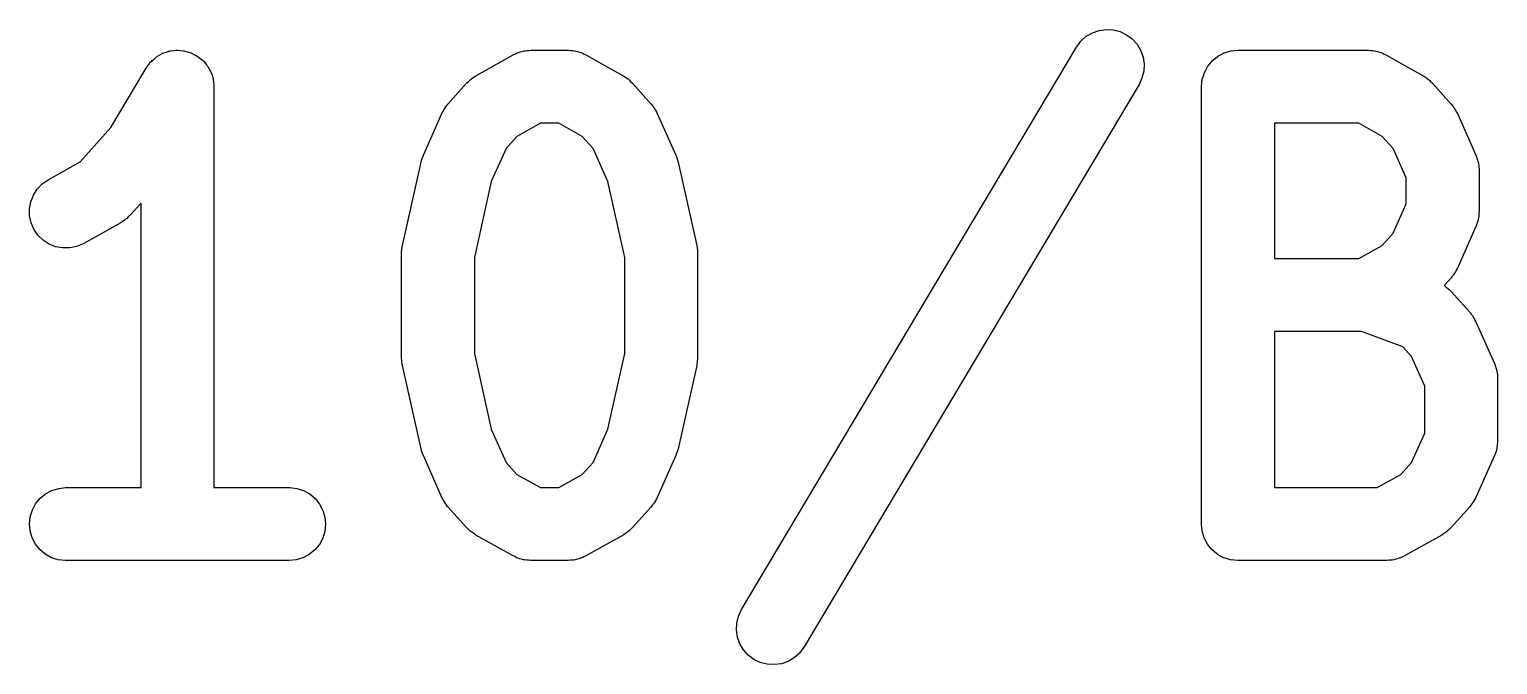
# Model space of a CAD drawing. Header units: millimetres. Extents: x 17 to 402, y -127 to -24.
# Drawn here: x 30.952 to 33.47, y -59.274 to -58.185 of the extents above; entities that cross this region are included whole.
import ezdxf

# ---------------------------------------------------------------- set-up
doc = ezdxf.new("R2010")
doc.units = ezdxf.units.MM
doc.header["$LTSCALE"] = 25.4
doc.layers.add('BLACK', color=7, linetype='CONTINUOUS')

msp = doc.modelspace()

# ---------------------------------------------------------------- linework, layer by layer
at = {"layer": 'BLACK', "linetype": 'Continuous'}
for p, q in [((32.7751, -58.1906), (32.7868, -58.1866)), ((32.7868, -58.1866), (32.7988, -58.1848)), ((32.7988, -58.1848), (32.811, -58.1856)), ((32.811, -58.1856), (32.8229, -58.1886)), ((32.8229, -58.1886), (32.8338, -58.1939)), ((32.7482, -58.2145), (32.7556, -58.2049)), ((32.7556, -58.2049), (32.7647, -58.1967)), ((32.7647, -58.1967), (32.7751, -58.1906)), ((32.8338, -58.1939), (32.8435, -58.2011)), ((32.8435, -58.2011), (32.8519, -58.2102)), ((32.8519, -58.2102), (32.8579, -58.2206)), ((31.1615, -58.2397), (31.1625, -58.2384)), ((31.1625, -58.2384), (31.1661, -58.2356)), ((31.1661, -58.2356), (31.1694, -58.2325)), ((31.1694, -58.2325), (31.1709, -58.2318)), ((31.1709, -58.2318), (31.1719, -58.2308)), ((31.1719, -58.2308), (31.176, -58.2287)), ((31.176, -58.2287), (31.18, -58.2262)), ((31.18, -58.2262), (31.1813, -58.2257)), ((31.1813, -58.2257), (31.1828, -58.2252)), ((31.1828, -58.2252), (31.1871, -58.2239)), ((31.1871, -58.2239), (31.1915, -58.2224)), ((31.1915, -58.2224), (31.193, -58.2221)), ((31.193, -58.2221), (31.1945, -58.2216)), ((31.1945, -58.2216), (31.1991, -58.2211)), ((31.1991, -58.2211), (31.2036, -58.2206)), ((31.2036, -58.2206), (31.2052, -58.2206)), ((31.2052, -58.2206), (31.2067, -58.2206)), ((31.2067, -58.2206), (31.2113, -58.2211)), ((31.2113, -58.2211), (31.2158, -58.2214)), ((31.2158, -58.2214), (31.2174, -58.2216)), ((31.2174, -58.2216), (31.2189, -58.2219)), ((31.2189, -58.2219), (31.2232, -58.2232)), ((31.2232, -58.2232), (31.2275, -58.2244)), ((31.2275, -58.2244), (31.229, -58.2249)), ((31.229, -58.2249), (31.2303, -58.2254)), ((31.2303, -58.2254), (31.2344, -58.2277)), ((31.2344, -58.2277), (31.2384, -58.2295)), ((31.2384, -58.2295), (31.2397, -58.2305)), ((31.2397, -58.2305), (31.2412, -58.2313)), ((31.2412, -58.2313), (31.2448, -58.2341)), ((31.2448, -58.2341), (31.2484, -58.2369)), ((31.2484, -58.2369), (31.2494, -58.2379)), ((31.2494, -58.2379), (31.2506, -58.2389)), ((31.2506, -58.2389), (31.2534, -58.2425)), ((31.718, -58.2643), (31.7817, -58.2285)), ((31.7817, -58.2285), (31.7825, -58.228)), ((31.7825, -58.228), (31.7856, -58.2267)), ((31.7856, -58.2267), (31.7886, -58.2252)), ((31.7886, -58.2252), (31.7911, -58.2244)), ((31.7911, -58.2244), (31.7939, -58.2234)), ((31.7939, -58.2234), (31.797, -58.2226)), ((31.797, -58.2226), (31.8003, -58.2216)), ((31.8003, -58.2216), (31.8031, -58.2214)), ((31.8031, -58.2214), (31.8059, -58.2209)), ((31.8059, -58.2209), (31.8092, -58.2209)), ((31.8092, -58.2209), (31.8125, -58.2206)), ((31.8125, -58.2206), (31.8762, -58.2206)), ((31.8762, -58.2206), (31.877, -58.2206)), ((31.877, -58.2206), (31.8803, -58.2209)), ((31.8803, -58.2209), (31.8836, -58.2209)), ((31.8836, -58.2209), (31.8864, -58.2216)), ((31.8864, -58.2216), (31.8892, -58.2219)), ((31.8892, -58.2219), (31.8922, -58.2229)), ((31.8922, -58.2229), (31.8955, -58.2237)), ((31.8955, -58.2237), (31.8981, -58.2247)), ((31.8981, -58.2247), (31.9009, -58.2257)), ((31.9009, -58.2257), (31.9037, -58.2272)), ((31.9037, -58.2272), (31.9067, -58.2285)), ((31.9067, -58.2285), (31.9705, -58.2643)), ((32.1734, -59.1797), (32.7477, -58.2153)), ((32.7477, -58.2153), (32.7482, -58.2145)), ((32.8579, -58.2206), (32.862, -58.2323)), ((32.862, -58.2323), (32.8638, -58.2442)), ((32.9771, -58.2432), (32.9806, -58.2386)), ((32.9806, -58.2386), (32.9809, -58.2386)), ((32.9809, -58.2386), (32.9811, -58.2384)), ((32.9811, -58.2384), (32.9857, -58.2346)), ((32.9857, -58.2346), (32.9903, -58.231)), ((32.9903, -58.231), (32.9903, -58.2308)), ((32.9903, -58.2308), (32.9905, -58.2308)), ((32.9905, -58.2308), (32.9959, -58.228)), ((32.9959, -58.228), (33.001, -58.2252)), ((33.001, -58.2252), (33.0012, -58.2252)), ((33.0012, -58.2252), (33.0015, -58.2252)), ((33.0015, -58.2252), (33.007, -58.2234)), ((33.007, -58.2234), (33.0126, -58.2216)), ((33.0126, -58.2216), (33.0129, -58.2216)), ((33.0129, -58.2216), (33.0131, -58.2216)), ((33.0131, -58.2216), (33.019, -58.2211)), ((33.019, -58.2211), (33.0248, -58.2206)), ((33.0248, -58.2206), (33.2481, -58.2206)), ((33.2481, -58.2206), (33.2489, -58.2206)), ((33.2489, -58.2206), (33.2522, -58.2209)), ((33.2522, -58.2209), (33.2555, -58.2209)), ((33.2555, -58.2209), (33.2583, -58.2216)), ((33.2583, -58.2216), (33.261, -58.2219)), ((33.261, -58.2219), (33.2643, -58.2229)), ((33.2643, -58.2229), (33.2674, -58.2237)), ((33.2674, -58.2237), (33.2699, -58.2247)), ((33.2699, -58.2247), (33.2727, -58.2257)), ((33.2727, -58.2257), (33.2755, -58.2272)), ((33.2755, -58.2272), (33.2786, -58.2285)), ((33.2786, -58.2285), (33.3423, -58.2643)), ((31.0919, -58.3529), (31.1526, -58.2511)), ((31.1526, -58.2511), (31.1528, -58.2503)), ((31.1528, -58.2503), (31.1539, -58.2491)), ((31.1539, -58.2491), (31.1546, -58.2478)), ((31.1546, -58.2478), (31.1577, -58.2442)), ((31.1577, -58.2442), (31.1602, -58.2407)), ((31.1602, -58.2407), (31.1615, -58.2397)), ((31.2534, -58.2425), (31.2565, -58.246)), ((31.2565, -58.246), (31.2572, -58.2473)), ((31.2572, -58.2473), (31.2583, -58.2486)), ((31.2583, -58.2486), (31.2603, -58.2524)), ((31.2603, -58.2524), (31.2628, -58.2564)), ((31.2628, -58.2564), (31.2633, -58.2579)), ((31.2633, -58.2579), (31.2641, -58.2592)), ((31.2641, -58.2592), (31.2654, -58.2635)), ((31.2654, -58.2635), (31.2669, -58.2679)), ((32.8633, -58.2564), (32.8602, -58.2684)), ((32.8638, -58.2442), (32.8633, -58.2564)), ((32.9654, -58.2643), (32.9672, -58.2587)), ((32.9672, -58.2587), (32.9674, -58.2585)), ((32.9672, -58.2587), (32.9672, -58.2587)), ((32.9674, -58.2585), (32.9702, -58.2534)), ((32.9702, -58.2534), (32.973, -58.248)), ((32.973, -58.248), (32.9733, -58.2478)), ((32.973, -58.248), (32.973, -58.248)), ((32.9733, -58.2478), (32.9771, -58.2432)), ((31.2669, -58.2679), (31.2671, -58.2694)), ((31.2671, -58.2694), (31.2674, -58.2709)), ((31.2674, -58.2709), (31.2679, -58.2755)), ((31.2679, -58.2755), (31.2687, -58.28)), ((31.2687, -58.28), (31.2687, -58.2816)), ((31.2687, -58.2816), (31.2687, -58.2831)), ((31.2687, -58.2831), (31.2687, -58.9704)), ((31.67, -58.3128), (31.702, -58.277)), ((31.702, -58.277), (31.7025, -58.2765)), ((31.7025, -58.2765), (31.7053, -58.2739)), ((31.7053, -58.2739), (31.7081, -58.2712)), ((31.7081, -58.2712), (31.7099, -58.2699)), ((31.7099, -58.2699), (31.7116, -58.2684)), ((31.7116, -58.2684), (31.7149, -58.2663)), ((31.7149, -58.2663), (31.718, -58.2643)), ((31.9705, -58.2643), (31.9712, -58.2646)), ((31.9712, -58.2646), (31.9743, -58.2668)), ((31.9743, -58.2668), (31.9776, -58.2689)), ((31.9776, -58.2689), (31.9794, -58.2704)), ((31.9794, -58.2704), (31.9811, -58.2717)), ((31.9811, -58.2717), (31.9839, -58.2745)), ((31.9839, -58.2745), (31.9867, -58.277)), ((31.9867, -58.277), (32.0185, -58.3128)), ((32.8552, -58.2793), (32.2809, -59.2435)), ((32.8602, -58.2684), (32.8552, -58.2793)), ((32.9623, -58.2821), (32.9629, -58.2762)), ((32.9623, -58.2826), (32.9623, -58.2821)), ((32.9623, -58.2831), (32.9623, -58.2826)), ((32.9623, -58.2826), (32.9623, -58.2826)), ((32.9623, -58.2826), (32.9623, -58.2826)), ((32.9623, -59.0332), (32.9623, -58.2831)), ((32.9629, -58.2762), (32.9636, -58.2704)), ((32.9636, -58.2701), (32.9654, -58.2643)), ((32.9636, -58.2704), (32.9636, -58.2701)), ((32.9636, -58.2701), (32.9636, -58.2701)), ((33.3423, -58.2643), (33.3431, -58.2646)), ((33.3431, -58.2646), (33.3464, -58.2668)), ((33.3464, -58.2668), (33.3494, -58.2689)), ((33.3494, -58.2689), (33.3512, -58.2704)), ((33.3512, -58.2704), (33.353, -58.2717)), ((33.353, -58.2717), (33.3558, -58.2745)), ((33.3558, -58.2745), (33.3586, -58.277)), ((33.3586, -58.277), (33.3903, -58.3128)), ((31.6682, -58.3154), (31.67, -58.3128)), ((32.0185, -58.3128), (32.019, -58.3136)), ((32.019, -58.3136), (32.021, -58.3161)), ((33.3903, -58.3128), (33.3911, -58.3136)), ((33.3911, -58.3136), (33.3929, -58.3161)), ((31.6278, -58.4004), (31.6596, -58.3291)), ((31.6596, -58.3291), (31.6601, -58.3281)), ((31.6601, -58.3281), (31.6616, -58.3255)), ((31.6616, -58.3255), (31.6629, -58.3227)), ((31.6629, -58.3227), (31.6647, -58.3202)), ((31.6647, -58.3202), (31.6662, -58.3176)), ((31.6662, -58.3176), (31.6682, -58.3154)), ((32.021, -58.3161), (32.023, -58.3184)), ((32.023, -58.3184), (32.0243, -58.3209)), ((32.0243, -58.3209), (32.0261, -58.3235)), ((32.0261, -58.3235), (32.0274, -58.3263)), ((32.0274, -58.3263), (32.0289, -58.3291)), ((32.0289, -58.3291), (32.0609, -58.4004)), ((33.3929, -58.3161), (33.3949, -58.3184)), ((33.3949, -58.3184), (33.3964, -58.3209)), ((33.3964, -58.3209), (33.398, -58.3235)), ((33.398, -58.3235), (33.3992, -58.3263)), ((33.3992, -58.3263), (33.401, -58.3291)), ((33.401, -58.3291), (33.4327, -58.4004)), ((31.0391, -58.4121), (31.0919, -58.3529)), ((31.8287, -58.3456), (31.7884, -58.3682)), ((31.86, -58.3456), (31.8287, -58.3456)), ((31.9004, -58.3682), (31.86, -58.3456)), ((33.0873, -58.3456), (33.0873, -58.5777)), ((33.2318, -58.3456), (33.0873, -58.3456)), ((33.2722, -58.3682), (33.2318, -58.3456)), ((31.7698, -58.3888), (31.7444, -58.4457)), ((31.7884, -58.3682), (31.7698, -58.3888)), ((31.9189, -58.3888), (31.9004, -58.3682)), ((31.9443, -58.4457), (31.9189, -58.3888)), ((33.2908, -58.3888), (33.2722, -58.3682)), ((33.3131, -58.4393), (33.2908, -58.3888)), ((30.9842, -58.4429), (31.0391, -58.4121)), ((31.5918, -58.5551), (31.6238, -58.4124)), ((31.6238, -58.4119), (31.624, -58.4114)), ((31.6238, -58.4124), (31.6238, -58.4119)), ((31.6238, -58.4119), (31.6238, -58.4119)), ((31.6238, -58.4119), (31.6238, -58.4119)), ((31.624, -58.4114), (31.6258, -58.406)), ((31.6258, -58.406), (31.6278, -58.4004)), ((32.0609, -58.4004), (32.0609, -58.4007)), ((32.0609, -58.4007), (32.0609, -58.4007)), ((32.0609, -58.4007), (32.0609, -58.4007)), ((32.0609, -58.4007), (32.0611, -58.4012)), ((32.0611, -58.4012), (32.0629, -58.4068)), ((32.0629, -58.4068), (32.0647, -58.4124)), ((32.0647, -58.4124), (32.0967, -58.5551)), ((33.4327, -58.4004), (33.4333, -58.4012)), ((33.4333, -58.4012), (33.4333, -58.4017)), ((33.4333, -58.4017), (33.4335, -58.402)), ((33.4335, -58.402), (33.435, -58.4076)), ((33.435, -58.4076), (33.4368, -58.4129)), ((33.4368, -58.4129), (33.4368, -58.4134)), ((33.4368, -58.4134), (33.4371, -58.4136)), ((33.4371, -58.4136), (33.4376, -58.4195)), ((33.3131, -58.484), (33.3131, -58.4393)), ((33.4376, -58.4195), (33.4383, -58.4248)), ((33.4383, -58.4248), (33.4381, -58.4253)), ((33.4381, -58.4253), (33.4383, -58.4258)), ((33.4383, -58.4258), (33.4383, -58.4972)), ((30.959, -58.4688), (30.9656, -58.4586)), ((30.9656, -58.4586), (30.9743, -58.4497)), ((30.9743, -58.4497), (30.9842, -58.4429)), ((31.7444, -58.4457), (31.7155, -58.5757)), ((31.9733, -58.5757), (31.9443, -58.4457)), ((30.9524, -58.4921), (30.9547, -58.4802)), ((30.9547, -58.4802), (30.959, -58.4688)), ((31.1437, -58.4825), (31.1252, -58.5033)), ((31.1437, -58.9704), (31.1437, -58.4825)), ((33.2908, -58.5343), (33.3131, -58.484)), ((30.9527, -58.5043), (30.9524, -58.4921)), ((30.9552, -58.5163), (30.9527, -58.5043)), ((31.1122, -58.514), (31.1092, -58.5163)), ((31.1155, -58.5119), (31.1122, -58.514)), ((31.1173, -58.5104), (31.1155, -58.5119)), ((31.1191, -58.5092), (31.1173, -58.5104)), ((31.1219, -58.5064), (31.1191, -58.5092)), ((31.1247, -58.5038), (31.1219, -58.5064)), ((31.1252, -58.5033), (31.1247, -58.5038)), ((33.4366, -58.5112), (33.4348, -58.5165)), ((33.4368, -58.5107), (33.4366, -58.5112)), ((33.4376, -58.5048), (33.4368, -58.5104)), ((33.4368, -58.5104), (33.4368, -58.5107)), ((33.4381, -58.4992), (33.4376, -58.5048)), ((33.4383, -58.4982), (33.4381, -58.4987)), ((33.4381, -58.4987), (33.4381, -58.4992)), ((33.4383, -58.4972), (33.4383, -58.4982)), ((30.9601, -58.5274), (30.9552, -58.5163)), ((30.9669, -58.5376), (30.9601, -58.5274)), ((30.9756, -58.546), (30.9669, -58.5376)), ((31.1092, -58.5163), (31.0454, -58.5518)), ((33.2722, -58.5551), (33.2908, -58.5343)), ((33.4327, -58.5229), (33.401, -58.5942)), ((33.433, -58.5224), (33.4327, -58.5229)), ((33.4333, -58.5219), (33.433, -58.5224)), ((33.4348, -58.5165), (33.4333, -58.5219)), ((30.986, -58.5528), (30.9756, -58.546)), ((30.9971, -58.5574), (30.986, -58.5528)), ((31.0091, -58.5594), (30.9971, -58.5574)), ((31.0213, -58.5594), (31.0091, -58.5594)), ((31.0332, -58.5569), (31.0213, -58.5594)), ((31.0446, -58.5523), (31.0332, -58.5569)), ((31.0454, -58.5518), (31.0446, -58.5523)), ((31.5905, -58.5673), (31.591, -58.5615)), ((31.591, -58.5615), (31.5918, -58.5556)), ((31.5918, -58.5554), (31.5918, -58.5551)), ((31.5918, -58.5556), (31.5918, -58.5554)), ((32.0967, -58.5551), (32.097, -58.5559)), ((32.097, -58.5559), (32.097, -58.5564)), ((32.097, -58.5564), (32.097, -58.5567)), ((32.097, -58.5567), (32.0977, -58.5625)), ((32.0977, -58.5625), (32.0982, -58.5681)), ((33.2318, -58.5777), (33.2722, -58.5551)), ((31.5905, -58.5676), (31.5905, -58.5673)), ((31.5905, -58.5678), (31.5905, -58.5676)), ((31.5905, -58.5688), (31.5905, -58.5678)), ((31.5905, -58.7474), (31.5905, -58.5688)), ((31.7155, -58.5757), (31.7155, -58.7405)), ((31.9733, -58.7405), (31.9733, -58.5757)), ((32.0982, -58.5681), (32.0982, -58.5683)), ((32.0982, -58.5683), (32.0982, -58.5688)), ((32.0982, -58.5688), (32.0982, -58.7474)), ((33.0873, -58.5777), (33.2318, -58.5777)), ((33.3903, -58.6105), (33.3784, -58.624)), ((33.3924, -58.608), (33.3903, -58.6105)), ((33.3944, -58.6054), (33.3924, -58.608)), ((33.3959, -58.6029), (33.3944, -58.6054)), ((33.3977, -58.6006), (33.3959, -58.6029)), ((33.399, -58.5978), (33.3977, -58.6006)), ((33.4005, -58.595), (33.399, -58.5978)), ((33.401, -58.5942), (33.4005, -58.595)), ((33.3784, -58.624), (33.3794, -58.6247)), ((33.3794, -58.6247), (33.3814, -58.626)), ((33.3814, -58.626), (33.3842, -58.6285)), ((33.3842, -58.6285), (33.387, -58.6306)), ((33.387, -58.6306), (33.3886, -58.6326)), ((33.3886, -58.6326), (33.3903, -58.6344)), ((33.3903, -58.6344), (33.4223, -58.6699)), ((33.4223, -58.6699), (33.4228, -58.6707)), ((33.4228, -58.6707), (33.4246, -58.6732)), ((33.4246, -58.6732), (33.4267, -58.6755)), ((33.4267, -58.6755), (33.4282, -58.6781)), ((33.4282, -58.6781), (33.43, -58.6806)), ((33.43, -58.6806), (33.4312, -58.6834)), ((33.4312, -58.6834), (33.4327, -58.6862)), ((33.4327, -58.6862), (33.4648, -58.7576)), ((33.0873, -58.7027), (33.0873, -58.9704)), ((33.2369, -58.7027), (33.0873, -58.7027)), ((33.3075, -58.7291), (33.2369, -58.7027)), ((31.7155, -58.7405), (31.7444, -58.8703)), ((31.9443, -58.8703), (31.9733, -58.7405)), ((33.3225, -58.7459), (33.3075, -58.7291)), ((31.5905, -58.7477), (31.5905, -58.7474)), ((31.5905, -58.7479), (31.5905, -58.7477)), ((31.591, -58.7538), (31.5905, -58.7479)), ((31.5915, -58.7593), (31.591, -58.7538)), ((31.5918, -58.7599), (31.5915, -58.7593)), ((31.5918, -58.7601), (31.5918, -58.7599)), ((31.5918, -58.7609), (31.5918, -58.7601)), ((31.6238, -58.9039), (31.5918, -58.7609)), ((32.0967, -58.7609), (32.0647, -58.9039)), ((32.097, -58.7604), (32.0967, -58.7606)), ((32.0967, -58.7606), (32.0967, -58.7609)), ((32.0975, -58.7545), (32.097, -58.7604)), ((32.0982, -58.7489), (32.0975, -58.7545)), ((32.0982, -58.7474), (32.0982, -58.7482)), ((32.0982, -58.7482), (32.0982, -58.7484)), ((32.0982, -58.7484), (32.0982, -58.7489)), ((33.3451, -58.7964), (33.3225, -58.7459)), ((33.4648, -58.7576), (33.465, -58.7583)), ((33.465, -58.7583), (33.4653, -58.7588)), ((33.4653, -58.7588), (33.4655, -58.7593)), ((33.4655, -58.7593), (33.467, -58.7647)), ((33.467, -58.7647), (33.4688, -58.77)), ((33.4688, -58.77), (33.4688, -58.7705)), ((33.4688, -58.7705), (33.4688, -58.7708)), ((33.4688, -58.7708), (33.4696, -58.7766)), ((33.4696, -58.7766), (33.4701, -58.7822)), ((33.4701, -58.7822), (33.4701, -58.7825)), ((33.4701, -58.7825), (33.4701, -58.783)), ((33.4701, -58.783), (33.4701, -58.8902)), ((33.3451, -58.8769), (33.3451, -58.7964)), ((31.7444, -58.8703), (31.7698, -58.9272)), ((31.9189, -58.9272), (31.9443, -58.8703)), ((33.3225, -58.9272), (33.3451, -58.8769)), ((33.4701, -58.8919), (33.4693, -58.8975)), ((33.4701, -58.8902), (33.4701, -58.8912)), ((33.4701, -58.8912), (33.4701, -58.8914)), ((33.4701, -58.8914), (33.4701, -58.8919)), ((31.6255, -58.9092), (31.6238, -58.9039)), ((31.6273, -58.9148), (31.6255, -58.9092)), ((31.6276, -58.9153), (31.6273, -58.9148)), ((31.6278, -58.9156), (31.6276, -58.9153)), ((31.6276, -58.9153), (31.6276, -58.9153)), ((31.6276, -58.9153), (31.6276, -58.9153)), ((31.6596, -58.9872), (31.6278, -58.9156)), ((32.0609, -58.9156), (32.0289, -58.9872)), ((32.0627, -58.9102), (32.0609, -58.9156)), ((32.0647, -58.9046), (32.0627, -58.9102)), ((32.0647, -58.9039), (32.0647, -58.9041)), ((32.0647, -58.9041), (32.0647, -58.9041)), ((32.0647, -58.9041), (32.0647, -58.9041)), ((32.0647, -58.9041), (32.0647, -58.9046)), ((33.4648, -58.9156), (33.4327, -58.9872)), ((33.465, -58.9148), (33.4648, -58.9153)), ((33.4648, -58.9153), (33.4648, -58.9156)), ((33.4668, -58.9095), (33.465, -58.9148)), ((33.4686, -58.9041), (33.4668, -58.9095)), ((33.4688, -58.9031), (33.4686, -58.9036)), ((33.4686, -58.9036), (33.4686, -58.9041)), ((33.4693, -58.8975), (33.4688, -58.9031)), ((31.7698, -58.9272), (31.7884, -58.9478)), ((31.9004, -58.9478), (31.9189, -58.9272)), ((33.3042, -58.9478), (33.3225, -58.9272)), ((31.7884, -58.9478), (31.8287, -58.9704)), ((31.86, -58.9704), (31.9004, -58.9478)), ((33.2636, -58.9704), (33.3042, -58.9478)), ((30.9629, -58.9981), (30.9707, -58.9887)), ((30.9707, -58.9887), (30.9801, -58.9811)), ((30.9801, -58.9811), (30.991, -58.9752)), ((30.991, -58.9752), (31.0027, -58.9717)), ((31.0027, -58.9717), (31.0147, -58.9704)), ((31.0147, -58.9704), (31.1437, -58.9704)), ((31.2687, -58.9704), (31.3977, -58.9704)), ((31.3977, -58.9704), (31.3985, -58.9704)), ((31.3985, -58.9704), (31.4107, -58.9719)), ((31.4107, -58.9719), (31.4223, -58.9755)), ((31.4223, -58.9755), (31.433, -58.9813)), ((31.433, -58.9813), (31.4424, -58.9892)), ((31.4424, -58.9892), (31.45, -58.9989)), ((31.6611, -58.9897), (31.6596, -58.9872)), ((31.6624, -58.9928), (31.6611, -58.9897)), ((31.6641, -58.9951), (31.6624, -58.9928)), ((31.8287, -58.9704), (31.86, -58.9704)), ((32.0258, -58.9933), (32.0241, -58.9958)), ((32.0271, -58.9905), (32.0258, -58.9933)), ((32.0286, -58.9879), (32.0271, -58.9905)), ((32.0289, -58.9872), (32.0286, -58.9879)), ((33.0873, -58.9704), (33.2636, -58.9704)), ((33.4294, -58.9933), (33.4277, -58.9958)), ((33.431, -58.9905), (33.4294, -58.9933)), ((33.4325, -58.9879), (33.431, -58.9905)), ((33.4327, -58.9872), (33.4325, -58.9879)), ((30.9535, -59.0205), (30.9573, -59.0088)), ((30.9573, -59.0088), (30.9629, -58.9981)), ((31.45, -58.9989), (31.4556, -59.0095)), ((31.4556, -59.0095), (31.4589, -59.0212)), ((31.6657, -58.9976), (31.6641, -58.9951)), ((31.6677, -59.0001), (31.6657, -58.9976)), ((31.6695, -59.0027), (31.6677, -59.0001)), ((31.67, -59.0032), (31.6695, -59.0027)), ((31.702, -59.039), (31.67, -59.0032)), ((32.0185, -59.0032), (31.9867, -59.039)), ((32.0203, -59.0006), (32.0185, -59.0032)), ((32.0225, -58.9984), (32.0203, -59.0006)), ((32.0241, -58.9958), (32.0225, -58.9984)), ((33.4223, -59.0032), (33.3903, -59.039)), ((33.4241, -59.0006), (33.4223, -59.0032)), ((33.4261, -58.9984), (33.4241, -59.0006)), ((33.4277, -58.9958), (33.4261, -58.9984)), ((30.9522, -59.0326), (30.9535, -59.0205)), ((30.9535, -59.0448), (30.9522, -59.0326)), ((31.4589, -59.0212), (31.4602, -59.0334)), ((31.4602, -59.0334), (31.4589, -59.0456)), ((31.7048, -59.0415), (31.702, -59.039)), ((31.7073, -59.0443), (31.7048, -59.0415)), ((31.7094, -59.0456), (31.7073, -59.0443)), ((31.9832, -59.042), (31.9806, -59.0448)), ((31.986, -59.0395), (31.9832, -59.042)), ((31.9867, -59.039), (31.986, -59.0395)), ((32.9629, -59.039), (32.9623, -59.0332)), ((32.9634, -59.0448), (32.9629, -59.039)), ((33.387, -59.042), (33.3842, -59.0448)), ((33.3898, -59.0395), (33.387, -59.042)), ((33.3903, -59.039), (33.3898, -59.0395)), ((30.9568, -59.0565), (30.9535, -59.0448)), ((30.9626, -59.0672), (30.9568, -59.0565)), ((30.9702, -59.0768), (30.9626, -59.0672)), ((31.4495, -59.068), (31.4416, -59.0774)), ((31.4554, -59.0573), (31.4495, -59.068)), ((31.4589, -59.0456), (31.4554, -59.0573)), ((31.7109, -59.0471), (31.7094, -59.0456)), ((31.7142, -59.0492), (31.7109, -59.0471)), ((31.7172, -59.0514), (31.7142, -59.0492)), ((31.718, -59.052), (31.7172, -59.0514)), ((31.7817, -59.0875), (31.718, -59.052)), ((31.9705, -59.052), (31.9067, -59.0875)), ((31.9738, -59.0497), (31.9705, -59.052)), ((31.9768, -59.0476), (31.9738, -59.0497)), ((31.9786, -59.0461), (31.9768, -59.0476)), ((31.9806, -59.0448), (31.9786, -59.0461)), ((32.9634, -59.0451), (32.9634, -59.0448)), ((32.9634, -59.0448), (32.9634, -59.0448)), ((32.9651, -59.0509), (32.9634, -59.0451)), ((32.9669, -59.0565), (32.9651, -59.0509)), ((32.9669, -59.0568), (32.9669, -59.0565)), ((32.9669, -59.0565), (32.9669, -59.0565)), ((32.9697, -59.0621), (32.9669, -59.0568)), ((32.9725, -59.0672), (32.9697, -59.0621)), ((32.9725, -59.0674), (32.9725, -59.0672)), ((32.9728, -59.0677), (32.9725, -59.0674)), ((32.9763, -59.0723), (32.9728, -59.0677)), ((33.3743, -59.052), (33.3106, -59.0875)), ((33.3774, -59.0497), (33.3743, -59.052)), ((33.3807, -59.0476), (33.3774, -59.0497)), ((33.3825, -59.0461), (33.3807, -59.0476)), ((33.3842, -59.0448), (33.3825, -59.0461)), ((30.9794, -59.0847), (30.9702, -59.0768)), ((30.99, -59.0906), (30.9794, -59.0847)), ((31.0017, -59.0941), (30.99, -59.0906)), ((31.0139, -59.0956), (31.0017, -59.0941)), ((31.4099, -59.0944), (31.3977, -59.0956)), ((31.4213, -59.0908), (31.4099, -59.0944)), ((31.4322, -59.085), (31.4213, -59.0908)), ((31.4416, -59.0774), (31.4322, -59.085)), ((31.7848, -59.0888), (31.7817, -59.0875)), ((31.7878, -59.0906), (31.7848, -59.0888)), ((31.7904, -59.0913), (31.7878, -59.0906)), ((31.7929, -59.0923), (31.7904, -59.0913)), ((31.7962, -59.0931), (31.7929, -59.0923)), ((31.7993, -59.0941), (31.7962, -59.0931)), ((31.8021, -59.0944), (31.7993, -59.0941)), ((31.8049, -59.0951), (31.8021, -59.0944)), ((31.8082, -59.0951), (31.8049, -59.0951)), ((31.8115, -59.0956), (31.8082, -59.0951)), ((31.8795, -59.0951), (31.8762, -59.0956)), ((31.8828, -59.0951), (31.8795, -59.0951)), ((31.8856, -59.0946), (31.8828, -59.0951)), ((31.8884, -59.0944), (31.8856, -59.0946)), ((31.8915, -59.0934), (31.8884, -59.0944)), ((31.8948, -59.0928), (31.8915, -59.0934)), ((31.8973, -59.0916), (31.8948, -59.0928)), ((31.9001, -59.0908), (31.8973, -59.0916)), ((31.9029, -59.0893), (31.9001, -59.0908)), ((31.906, -59.088), (31.9029, -59.0893)), ((31.9067, -59.0875), (31.906, -59.088)), ((32.9801, -59.0768), (32.9763, -59.0723)), ((32.9804, -59.0768), (32.9801, -59.0768)), ((32.9804, -59.0771), (32.9804, -59.0768)), ((32.9849, -59.0809), (32.9804, -59.0771)), ((32.9895, -59.0847), (32.9849, -59.0809)), ((32.9898, -59.0847), (32.9895, -59.0847)), ((32.9898, -59.085), (32.9898, -59.0847)), ((32.9951, -59.0878), (32.9898, -59.085)), ((33.0002, -59.0906), (32.9951, -59.0878)), ((33.0004, -59.0906), (33.0002, -59.0906)), ((33.006, -59.0923), (33.0004, -59.0906)), ((33.0004, -59.0906), (33.0004, -59.0906)), ((33.0119, -59.0941), (33.006, -59.0923)), ((33.0121, -59.0944), (33.0119, -59.0941)), ((33.0119, -59.0941), (33.0119, -59.0941)), ((33.018, -59.0949), (33.0121, -59.0944)), ((33.0238, -59.0956), (33.018, -59.0949)), ((33.2834, -59.0951), (33.2801, -59.0956)), ((33.2867, -59.0951), (33.2834, -59.0951)), ((33.2892, -59.0946), (33.2867, -59.0951)), ((33.292, -59.0944), (33.2892, -59.0946)), ((33.2953, -59.0934), (33.292, -59.0944)), ((33.2986, -59.0928), (33.2953, -59.0934)), ((33.3012, -59.0916), (33.2986, -59.0928)), ((33.3037, -59.0908), (33.3012, -59.0916)), ((33.3068, -59.0893), (33.3037, -59.0908)), ((33.3098, -59.088), (33.3068, -59.0893)), ((33.3106, -59.0875), (33.3098, -59.088)), ((31.0147, -59.0956), (31.0139, -59.0956)), ((31.3977, -59.0956), (31.0147, -59.0956)), ((31.8125, -59.0956), (31.8115, -59.0956)), ((31.8762, -59.0956), (31.8125, -59.0956)), ((33.0243, -59.0956), (33.0238, -59.0956)), ((33.0248, -59.0956), (33.0243, -59.0956)), ((33.0243, -59.0956), (33.0243, -59.0956)), ((33.0243, -59.0956), (33.0243, -59.0956)), ((33.2801, -59.0956), (33.0248, -59.0956)), ((32.1653, -59.2026), (32.1683, -59.1906)), ((32.1683, -59.1906), (32.1734, -59.1797)), ((32.1648, -59.2148), (32.1653, -59.2026)), ((32.1666, -59.2267), (32.1648, -59.2148)), ((32.1706, -59.2381), (32.1666, -59.2267)), ((32.177, -59.2488), (32.1706, -59.2381)), ((32.2804, -59.2442), (32.273, -59.2541)), ((32.2809, -59.2435), (32.2804, -59.2442)), ((32.1851, -59.2577), (32.177, -59.2488)), ((32.1948, -59.2651), (32.1851, -59.2577)), ((32.2057, -59.2704), (32.1948, -59.2651)), ((32.2176, -59.2734), (32.2057, -59.2704)), ((32.2534, -59.2684), (32.242, -59.2724)), ((32.2638, -59.2623), (32.2534, -59.2684)), ((32.273, -59.2541), (32.2638, -59.2623)), ((32.2298, -59.2739), (32.2176, -59.2734)), ((32.242, -59.2724), (32.2298, -59.2739))]:
    msp.add_line(p, q, dxfattribs=at)

doc.saveas('drawing.dxf')
